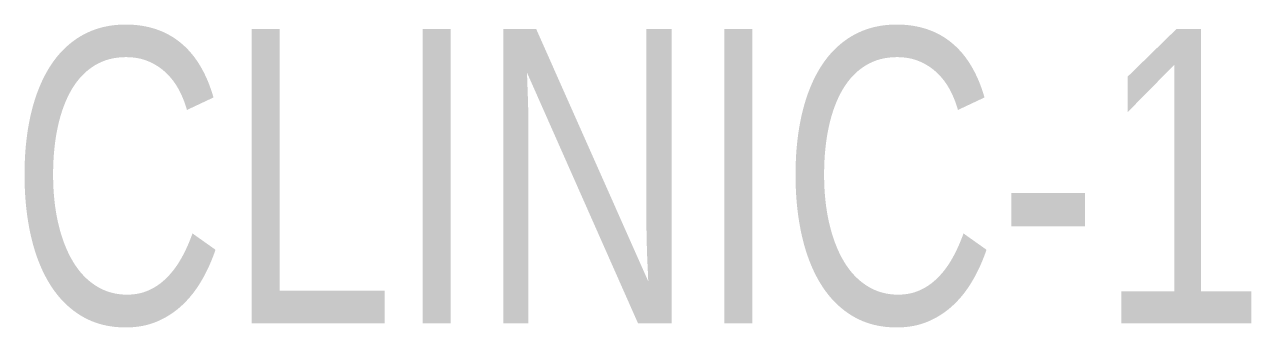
# Model space of a CAD drawing. Header units: feet. Extents: x 2862906 to 2880281, y -6061005 to -6054108.
# Drawn here: x 2875905 to 2876321.9, y -6058140.2 to -6058037.3 of the extents above; entities that cross this region are included whole.
import ezdxf

# ---------------------------------------------------------------- set-up
doc = ezdxf.new("R2010")
doc.units = ezdxf.units.FT
doc.header["$LTSCALE"] = 33
doc.header["$MEASUREMENT"] = 0
doc.layers.add('LENS_TEXT', color=31, linetype='Continuous', lineweight=5)
doc.styles.get("Standard").update_dxf_attribs({"font": 'GILC____.TTF'})

msp = doc.modelspace()

# ---------------------------------------------------------------- texts
at = {"layer": 'LENS_TEXT', "linetype": 'Continuous', "ltscale": 3, "insert": (2876113.368892525, -6058089.526385848), "char_height": 100, "attachment_point": 5}
msp.add_mtext_dynamic_manual_height_columns('CLINIC-1', width=730.5073781448633, gutter_width=0.9999999999999992, heights=[0], dxfattribs=at)

doc.saveas('drawing.dxf')
